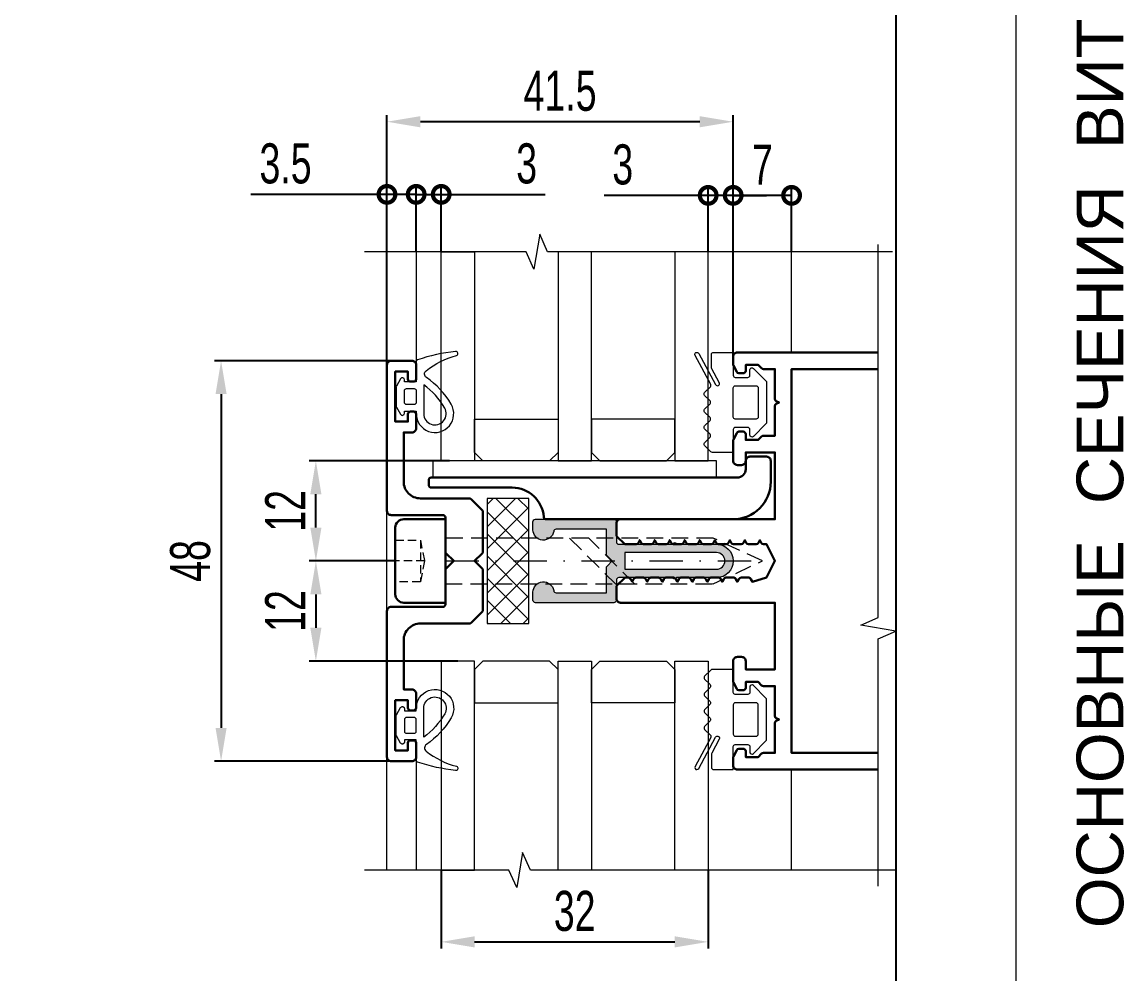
# Model space of a CAD drawing. Extents: x -37 to 8820, y -336 to 478.
# Drawn here: x 7679.5 to 7762.1, y 141.6 to 212.9 of the extents above; entities that cross this region are included whole.
import ezdxf
from ezdxf.enums import TextEntityAlignment as Align

# ---------------------------------------------------------------- set-up
doc = ezdxf.new("R2010")
doc.units = 0
doc.header["$LTSCALE"] = 5
doc.linetypes.add('DASHDOT', pattern=[1, 0.5, -0.25, 0, -0.25])
doc.linetypes.add('HIDDEN', pattern=[0.375, 0.25, -0.125])
doc.layers.get('0').update_dxf_attribs({"linetype": 'CONTINUOUS', "lineweight": 30})
doc.layers.get('DEFPOINTS').update_dxf_attribs({"linetype": 'CONTINUOUS'})
for name, color, linetype, lineweight in [('1', 6, 'DASHDOT', 13), ('2', 3, 'HIDDEN', 13), ('3', 1, 'CONTINUOUS', 20), ('4', 160, 'CONTINUOUS', 18), ('Dimentions', 5, 'CONTINUOUS', 15), ('Glass', 5, 'CONTINUOUS', 20), ('Layer1', 5, 'CONTINUOUS', 15), ('Зигзаг', 1, 'CONTINUOUS', 15), ('Конструкции', 252, 'CONTINUOUS', 20), ('Подкладки', 1, 'CONTINUOUS', 20), ('Текстовый', 7, 'CONTINUOUS', 9), ('Уплотнители', 1, 'CONTINUOUS', 20), ('Штриховка', 1, 'CONTINUOUS', 5)]:
    doc.layers.add(name, color=color, linetype=linetype, lineweight=lineweight)
doc.layers.add('Скрытые', color=14, linetype='CONTINUOUS', plot=False)
doc.styles.add('3', font='RUSS.SHX', dxfattribs={"width": 0.7, "height": 3})
doc.styles.add('Фирм', font='arial.ttf', dxfattribs={"height": 3.5})
doc.dimstyles.new('MX1_6', dxfattribs={"dimtxt": 3, "dimasz": 2.5, "dimexe": 0.5, "dimexo": 0, "dimgap": 0.8, "dimtad": 1, "dimlfac": 1.6, "dimdsep": 46, "dimtxsty": '3', "dimcen": 0, "dimclrd": 256, "dimclre": 256, "dimclrt": 256, "dimaunit": 1, "dimadec": 0, "dimazin": 0, "dimtfac": 1, "dimtmove": 0, "dimatfit": 1, "dimfxl": 1, "dimtvp": 1, "dimtolj": 1, "dimtzin": 0, "dimarcsym": 0})

# ---------------------------------------------------------------- blocks, each defined once
blk = doc.blocks.new('_DotSmall')
at = {"color": 0, "linetype": 'ByBlock', "const_width": 0.5}
blk.add_lwpolyline([(-0.0625, 0, 1), (0.0625, 0, 1)], format="xyb", close=True, dxfattribs=at)
blk = doc.blocks.new('*D1087')
at = {"layer": 'DEFPOINTS', "color": 0, "linetype": 'Continuous', "transparency": 16777216}
for p in [(7732.817, 199.894), (7730.942, 195.667), (7732.817, 187.824)]:
    blk.add_point(p, dxfattribs=at)
at = {"layer": 'Dimentions', "linetype": 'Continuous', "lineweight": -2, "transparency": 16777216}
for p, q in [((7730.942, 199.894), (7723.142, 199.894)), ((7730.942, 195.667), (7730.942, 200.394)), ((7732.817, 199.894), (7730.942, 199.894)), ((7732.817, 187.824), (7732.817, 200.394)), ((7732.817, 199.894), (7735.317, 199.894))]:
    blk.add_line(p, q, dxfattribs=at)
at = {"layer": 'Dimentions', "linetype": 'Continuous', "lineweight": -2, "transparency": 16777216, "xscale": 2.5, "yscale": 2.5, "zscale": 2.5}
blk.add_blockref('_DotSmall', (7730.942, 199.894), dxfattribs=at)
at = {"layer": 'Dimentions', "linetype": 'Continuous', "lineweight": -2, "transparency": 16777216, "xscale": 2.5, "yscale": 2.5, "zscale": 2.5, "rotation": 180}
blk.add_blockref('_DotSmall', (7732.817, 199.894), dxfattribs=at)
at = {"layer": 'Dimentions', "linetype": 'Continuous', "transparency": 16777216, "insert": (7724.542, 202.194), "char_height": 3, "attachment_point": 5, "style": '3'}
blk.add_mtext('\\A1;3', dxfattribs=at)
blk = doc.blocks.new('*D1088')
at = {"layer": 'DEFPOINTS', "color": 0, "linetype": 'Continuous', "transparency": 16777216}
for p in [(7706.879, 205.409), (7732.817, 195.667), (7706.879, 187.199)]:
    blk.add_point(p, dxfattribs=at)
at = {"layer": 'Dimentions', "linetype": 'Continuous', "lineweight": -2, "transparency": 16777216}
for p, q in [((7706.879, 187.199), (7706.879, 205.909)), ((7732.817, 195.667), (7732.817, 205.909)), ((7730.317, 205.409), (7709.379, 205.409))]:
    blk.add_line(p, q, dxfattribs=at)
at = {"layer": 'Dimentions', "linetype": 'Continuous', "transparency": 16777216}
for points in [[(7709.379, 205.825), (7709.379, 204.992), (7706.879, 205.409)], [(7730.317, 205.825), (7730.317, 204.992), (7732.817, 205.409)]]:
    blk.add_solid(points, dxfattribs=at)
at = {"layer": 'Dimentions', "linetype": 'Continuous', "transparency": 16777216, "insert": (7719.848, 207.709), "char_height": 3, "attachment_point": 5, "style": '3'}
blk.add_mtext('\\A1;41.5', dxfattribs=at)
blk = doc.blocks.new('*D1089')
at = {"layer": 'DEFPOINTS', "color": 0, "linetype": 'Continuous', "transparency": 16777216}
for p in [(7710.942, 149.357), (7730.942, 149.357), (7730.942, 143.983)]:
    blk.add_point(p, dxfattribs=at)
at = {"layer": 'Dimentions', "linetype": 'Continuous', "lineweight": -2, "transparency": 16777216}
for p, q in [((7710.942, 149.357), (7710.942, 143.483)), ((7730.942, 149.357), (7730.942, 143.483)), ((7713.442, 143.983), (7728.442, 143.983))]:
    blk.add_line(p, q, dxfattribs=at)
at = {"layer": 'Dimentions', "linetype": 'Continuous', "transparency": 16777216}
for points in [[(7713.442, 144.4), (7713.442, 143.566), (7710.942, 143.983)], [(7728.442, 144.4), (7728.442, 143.566), (7730.942, 143.983)]]:
    blk.add_solid(points, dxfattribs=at)
at = {"layer": 'Dimentions', "linetype": 'Continuous', "transparency": 16777216, "insert": (7720.942, 146.283), "char_height": 3, "attachment_point": 5, "style": '3'}
blk.add_mtext('\\A1;32', dxfattribs=at)
blk = doc.blocks.new('*D1090')
at = {"layer": 'DEFPOINTS', "color": 0, "linetype": 'Continuous', "transparency": 16777216}
for p in [(7710.942, 199.969), (7709.067, 195.667), (7710.942, 195.667)]:
    blk.add_point(p, dxfattribs=at)
at = {"layer": 'Dimentions', "linetype": 'Continuous', "lineweight": -2, "transparency": 16777216}
for p, q in [((7709.067, 199.969), (7706.567, 199.969)), ((7709.067, 195.667), (7709.067, 200.469)), ((7709.067, 199.969), (7710.942, 199.969)), ((7710.942, 195.667), (7710.942, 200.469)), ((7710.942, 199.969), (7718.742, 199.969))]:
    blk.add_line(p, q, dxfattribs=at)
at = {"layer": 'Dimentions', "linetype": 'Continuous', "lineweight": -2, "transparency": 16777216, "xscale": 2.5, "yscale": 2.5, "zscale": 2.5}
blk.add_blockref('_DotSmall', (7709.067, 199.969), dxfattribs=at)
at = {"layer": 'Dimentions', "linetype": 'Continuous', "lineweight": -2, "transparency": 16777216, "xscale": 2.5, "yscale": 2.5, "zscale": 2.5, "rotation": 180}
blk.add_blockref('_DotSmall', (7710.942, 199.969), dxfattribs=at)
at = {"layer": 'Dimentions', "linetype": 'Continuous', "transparency": 16777216, "insert": (7717.342, 202.269), "char_height": 3, "attachment_point": 5, "style": '3'}
blk.add_mtext('\\A1;3', dxfattribs=at)
blk = doc.blocks.new('*D1097')
at = {"layer": 'DEFPOINTS', "color": 0, "linetype": 'Continuous', "transparency": 16777216}
for p in [(7732.817, 199.894), (7732.817, 195.667), (7737.192, 195.667)]:
    blk.add_point(p, dxfattribs=at)
at = {"layer": 'Dimentions', "linetype": 'Continuous', "lineweight": -2, "transparency": 16777216}
for p, q in [((7732.817, 195.667), (7732.817, 200.394)), ((7737.192, 199.894), (7732.817, 199.894)), ((7737.192, 195.667), (7737.192, 200.394))]:
    blk.add_line(p, q, dxfattribs=at)
at = {"layer": 'Dimentions', "linetype": 'Continuous', "lineweight": -2, "transparency": 16777216, "xscale": 2.5, "yscale": 2.5, "zscale": 2.5, "rotation": 180}
blk.add_blockref('_DotSmall', (7732.817, 199.894), dxfattribs=at)
at = {"layer": 'Dimentions', "linetype": 'Continuous', "lineweight": -2, "transparency": 16777216, "xscale": 2.5, "yscale": 2.5, "zscale": 2.5}
blk.add_blockref('_DotSmall', (7737.192, 199.894), dxfattribs=at)
at = {"layer": 'Dimentions', "linetype": 'Continuous', "transparency": 16777216, "insert": (7735.004, 202.194), "char_height": 3, "attachment_point": 5, "style": '3'}
blk.add_mtext('\\A1;7', dxfattribs=at)
blk = doc.blocks.new('*D1099')
at = {"layer": 'DEFPOINTS', "color": 0, "linetype": 'Continuous', "transparency": 16777216}
for p in [(7706.879, 199.969), (7709.067, 196.211), (7706.879, 187.199)]:
    blk.add_point(p, dxfattribs=at)
at = {"layer": 'Dimentions', "linetype": 'Continuous', "lineweight": -2, "transparency": 16777216}
for p, q in [((7706.879, 199.969), (7696.679, 199.969)), ((7706.879, 187.199), (7706.879, 200.469)), ((7709.067, 199.969), (7706.879, 199.969)), ((7709.067, 196.211), (7709.067, 200.469)), ((7709.067, 199.969), (7711.567, 199.969))]:
    blk.add_line(p, q, dxfattribs=at)
at = {"layer": 'Dimentions', "linetype": 'Continuous', "lineweight": -2, "transparency": 16777216, "xscale": 2.5, "yscale": 2.5, "zscale": 2.5}
blk.add_blockref('_DotSmall', (7706.879, 199.969), dxfattribs=at)
at = {"layer": 'Dimentions', "linetype": 'Continuous', "lineweight": -2, "transparency": 16777216, "xscale": 2.5, "yscale": 2.5, "zscale": 2.5, "rotation": 180}
blk.add_blockref('_DotSmall', (7709.067, 199.969), dxfattribs=at)
at = {"layer": 'Dimentions', "linetype": 'Continuous', "transparency": 16777216, "insert": (7699.279, 202.269), "char_height": 3, "attachment_point": 5, "style": '3'}
blk.add_mtext('\\A1;3.5', dxfattribs=at)
blk = doc.blocks.new('*D348')
at = {"layer": 'DEFPOINTS', "color": 0, "transparency": 16777216}
for p in [(7701.552, 180.012), (7711.567, 180.012), (7707.504, 172.512)]:
    blk.add_point(p, dxfattribs=at)
at = {"layer": 'Dimentions', "lineweight": -2, "transparency": 16777216}
for p, q in [((7711.567, 180.012), (7701.052, 180.012)), ((7701.552, 175.012), (7701.552, 177.512)), ((7707.504, 172.512), (7701.052, 172.512))]:
    blk.add_line(p, q, dxfattribs=at)
at = {"layer": 'Dimentions', "transparency": 16777216}
for points in [[(7701.135, 177.512), (7701.969, 177.512), (7701.552, 180.012)], [(7701.135, 175.012), (7701.969, 175.012), (7701.552, 172.512)]]:
    blk.add_solid(points, dxfattribs=at)
at = {"layer": 'Dimentions', "transparency": 16777216, "insert": (7699.252, 176.262), "char_height": 3, "attachment_point": 5, "rotation": 90, "style": '3'}
blk.add_mtext('\\A1;12', dxfattribs=at)
blk = doc.blocks.new('*D349')
at = {"layer": 'DEFPOINTS', "color": 0, "transparency": 16777216}
for p in [(7707.504, 172.512), (7701.552, 165.012), (7712.192, 165.012)]:
    blk.add_point(p, dxfattribs=at)
at = {"layer": 'Dimentions', "lineweight": -2, "transparency": 16777216}
for p, q in [((7707.504, 172.512), (7701.052, 172.512)), ((7701.552, 170.012), (7701.552, 167.512)), ((7712.192, 165.012), (7701.052, 165.012))]:
    blk.add_line(p, q, dxfattribs=at)
at = {"layer": 'Dimentions', "transparency": 16777216}
for points in [[(7701.135, 170.012), (7701.969, 170.012), (7701.552, 172.512)], [(7701.135, 167.512), (7701.969, 167.512), (7701.552, 165.012)]]:
    blk.add_solid(points, dxfattribs=at)
at = {"layer": 'Dimentions', "transparency": 16777216, "insert": (7699.252, 168.762), "char_height": 3, "attachment_point": 5, "rotation": 90, "style": '3'}
blk.add_mtext('\\A1;12', dxfattribs=at)
blk = doc.blocks.new('*D350')
at = {"layer": 'DEFPOINTS', "color": 0, "transparency": 16777216}
for p in [(7707.192, 187.512), (7694.45, 157.512), (7707.192, 157.512)]:
    blk.add_point(p, dxfattribs=at)
at = {"layer": 'Dimentions', "lineweight": -2, "transparency": 16777216}
for p, q in [((7707.192, 187.512), (7693.95, 187.512)), ((7694.45, 185.012), (7694.45, 160.012)), ((7707.192, 157.512), (7693.95, 157.512))]:
    blk.add_line(p, q, dxfattribs=at)
at = {"layer": 'Dimentions', "transparency": 16777216}
for points in [[(7694.034, 185.012), (7694.867, 185.012), (7694.45, 187.512)], [(7694.034, 160.012), (7694.867, 160.012), (7694.45, 157.512)]]:
    blk.add_solid(points, dxfattribs=at)
at = {"layer": 'Dimentions', "transparency": 16777216, "insert": (7692.15, 172.512), "char_height": 3, "attachment_point": 5, "rotation": 90, "style": '3'}
blk.add_mtext('\\A1;48', dxfattribs=at)

msp = doc.modelspace()

# ---------------------------------------------------------------- hatches: boundary and pattern name
at = {"layer": 'Layer1', "linetype": 'Continuous'}
h = msp.add_hatch(dxfattribs=at)
h.set_pattern_fill('NET', color=256, scale=9.375, angle=135, style=0)
h.set_pattern_definition([(135, (8047.2253, 1197.3521), (-0.8286408, -0.8286408), []), (225, (8047.2253, 1197.3521), (0.8286408, -0.8286408), [])])
h.paths.add_polyline_path([(7717.5045, 167.8244), (7717.5045, 177.1994), (7714.3795, 177.1994), (7714.3795, 167.8244)])
at = {"layer": 'Штриховка'}
h = msp.add_hatch(color=256, dxfattribs=at)
h.dxf.hatch_style = 1
edge = h.paths.add_edge_path(flags=16)
edge.add_line((7724.692, 171.8869), (7731.567, 171.8869))
edge.add_arc((7731.567, 172.5119), 0.625, 270, 450)
edge.add_line((7731.567, 173.1369), (7724.692, 173.1369))
edge.add_line((7724.692, 173.1369), (7724.692, 171.8869))
edge = h.paths.add_edge_path()
edge.add_arc((7718.5982, 174.8556), 0.7812, 180, 350.718201, ccw=False)
edge.add_line((7717.817, 174.8556), (7717.817, 175.4494))
edge.add_arc((7718.0045, 175.4494), 0.1875, 90, 180, ccw=False)
edge.add_line((7718.0045, 175.6369), (7723.8795, 175.6369))
edge.add_arc((7723.8795, 175.4494), 0.1875, 0, 90, ccw=False)
edge.add_line((7724.067, 175.4494), (7724.067, 173.9494))
edge.add_arc((7724.2545, 173.9494), 0.1875, 180, 270)
edge.add_line((7724.2545, 173.7619), (7728.317, 173.7619))
edge.add_arc((7728.442, 173.7619), 0.125, 0, 180, ccw=False)
edge.add_line((7728.567, 173.7619), (7731.567, 173.7619))
edge.add_arc((7731.567, 172.5119), 1.25, -90, 90, ccw=False)
edge.add_line((7731.567, 171.2619), (7728.567, 171.2619))
edge.add_arc((7728.442, 171.2619), 0.125, -180, 0, ccw=False)
edge.add_line((7728.317, 171.2619), (7724.2545, 171.2619))
edge.add_arc((7724.2545, 171.0744), 0.1875, 90, 180)
edge.add_line((7724.067, 171.0744), (7724.067, 169.5744))
edge.add_arc((7723.8795, 169.5744), 0.1875, 270, 360, ccw=False)
edge.add_line((7723.8795, 169.3869), (7718.0045, 169.3869))
edge.add_arc((7718.0045, 169.5744), 0.1875, 180, 270, ccw=False)
edge.add_line((7717.817, 169.5744), (7717.817, 170.1681))
edge.add_arc((7718.5982, 170.1681), 0.7812, 9.281799, 180, ccw=False)
edge.add_arc((7719.5543, 170.3244), 0.1875, 189.281799, 270)
edge.add_line((7719.5543, 170.1369), (7723.317, 170.1369))
edge.add_line((7723.317, 170.1369), (7723.317, 171.9967))
edge.add_arc((7723.5045, 171.9967), 0.1875, 135, 180, ccw=False)
edge.add_line((7723.3719, 172.1293), (7723.7545, 172.5119))
edge.add_line((7723.7545, 172.5119), (7723.3719, 172.8945))
edge.add_arc((7723.5045, 173.0271), 0.1875, 180, 225, ccw=False)
edge.add_line((7723.317, 173.0271), (7723.317, 174.8869))
edge.add_line((7723.317, 174.8869), (7719.5543, 174.8869))
edge.add_arc((7719.5543, 174.6994), 0.1875, 90, 170.718201)

# ---------------------------------------------------------------- linework, layer by layer
for points in [[(7709.067, 183.5119, 0.4142136), (7708.8795, 183.6994), (7708.6295, 183.6994, 0.4142136), (7708.442, 183.5119), (7708.442, 182.9494), (7707.5045, 182.9494), (7707.5045, 186.6994), (7708.442, 186.6994), (7708.442, 186.1369, 0.4142136), (7708.6295, 185.9494), (7708.8795, 185.9494, 0.4142136), (7709.067, 186.1369), (7709.067, 187.1994, 0.4142136), (7708.7545, 187.5119), (7707.192, 187.5119, 0.4142136), (7706.8795, 187.1994), (7706.8795, 176.2619, 0.4142136), (7707.192, 175.9494), (7711.067, 175.9494, -0.4142136), (7711.2545, 175.7619), (7711.2545, 173.2146, 0.1989124), (7711.3094, 173.082), (7711.8795, 172.5119), (7711.3094, 171.9418, 0.1989124), (7711.2545, 171.8092), (7711.2545, 169.2619, -0.4142136), (7711.067, 169.0744), (7707.192, 169.0744, 0.4142136), (7706.8795, 168.7619), (7706.8795, 157.8244, 0.4142136), (7707.192, 157.5119), (7708.7545, 157.5119, 0.4142136), (7709.067, 157.8244), (7709.067, 158.8869, 0.4142136), (7708.8795, 159.0744), (7708.6295, 159.0744, 0.4142136), (7708.442, 158.8869), (7708.442, 158.3244), (7707.5045, 158.3244), (7707.5045, 162.0744), (7708.442, 162.0744), (7708.442, 161.5119, 0.4142136), (7708.6295, 161.3244), (7708.8795, 161.3244, 0.4142136), (7709.067, 161.5119), (7709.067, 162.5744, 0.4142136), (7708.7545, 162.8869), (7708.1295, 162.8869), (7708.1295, 166.5744, -0.4142136), (7709.3795, 167.8244), (7713.0518, 167.8244, 0.1989124), (7713.1844, 167.8793), (7714.0121, 168.707, 0.1989124), (7714.067, 168.8396), (7714.067, 171.8092, 0.1989124), (7714.0121, 171.9418), (7713.442, 172.5119), (7714.0121, 173.082, 0.1989124), (7714.067, 173.2146), (7714.067, 176.1842, 0.1989124), (7714.0121, 176.3168), (7713.1844, 177.1445, 0.1989124), (7713.0518, 177.1994), (7709.3795, 177.1994, -0.4142136), (7708.1295, 178.4494), (7708.1295, 182.1369), (7708.7545, 182.1369, 0.4142136), (7709.067, 182.4494)], [(7716.2545, 178.0119), (7710.192, 178.0119, -0.4142136), (7710.0045, 178.1994), (7710.0045, 178.5744, -0.4142136), (7710.192, 178.7619), (7733.1295, 178.7619, 0.4142136), (7733.7545, 179.3869), (7733.7545, 180.0119, -0.4142136), (7734.067, 180.3244), (7735.317, 180.3244, -0.4142136), (7735.6295, 180.0119), (7735.6295, 178.4494, -0.4142136), (7732.817, 175.6369), (7718.8101, 175.6369, -0.3929223), (7718.6231, 175.8107, 0.3929223)]]:
    msp.add_lwpolyline(points, format="xyb", close=True)
msp.add_lwpolyline([(7743.6821, 156.8869), (7733.1295, 156.8869, -0.4142136), (7732.817, 157.1994), (7732.817, 157.7801, -0.1164338), (7732.8368, 157.864), (7733.0777, 158.3457, -0.284079), (7733.2454, 158.4494), (7733.567, 158.4494, -0.4142136), (7733.7545, 158.2619), (7733.7545, 157.8244), (7734.692, 157.8244), (7734.9496, 158.082, -0.1989124), (7735.0821, 158.1369), (7735.942, 158.1369), (7735.942, 160.3648, -0.284079), (7736.0456, 160.5325), (7736.2545, 160.6369), (7736.0456, 160.7413, -0.284079), (7735.942, 160.909), (7735.942, 163.1369), (7735.0821, 163.1369, -0.1989124), (7734.9496, 163.1918), (7734.692, 163.4494), (7733.7545, 163.4494), (7733.7545, 163.0119, -0.4142136), (7733.567, 162.8244), (7733.2454, 162.8244, -0.284079), (7733.0777, 162.928), (7732.8368, 163.4098, -0.1164338), (7732.817, 163.4937), (7732.817, 165.0119, -0.4142136), (7733.1295, 165.3244), (7733.442, 165.3244, -0.4142136), (7733.7545, 165.0119), (7733.7545, 164.3869), (7735.942, 164.3869), (7735.942, 169.3869), (7724.3795, 169.3869, -0.4142136), (7724.067, 169.6994), (7724.067, 170.5592, -0.1989124), (7724.1219, 170.6918), (7724.6371, 171.207, -0.1989124), (7724.7696, 171.2619), (7724.9823, 171.2619, -0.284079), (7725.15, 171.1582), (7725.2545, 170.9494), (7725.3589, 171.1582, -0.284079), (7725.5266, 171.2619), (7726.1073, 171.2619, -0.284079), (7726.275, 171.1582), (7726.3795, 170.9494), (7726.4839, 171.1582, -0.284079), (7726.6516, 171.2619), (7727.2323, 171.2619, -0.284079), (7727.4, 171.1582), (7727.5045, 170.9494), (7727.6089, 171.1582, -0.284079), (7727.7766, 171.2619), (7728.3573, 171.2619, -0.284079), (7728.525, 171.1582), (7728.6295, 170.9494), (7728.7339, 171.1582, -0.284079), (7728.9016, 171.2619), (7729.4823, 171.2619, -0.284079), (7729.65, 171.1582), (7729.7545, 170.9494), (7729.8589, 171.1582, -0.284079), (7730.0266, 171.2619), (7730.6073, 171.2619, -0.284079), (7730.775, 171.1582), (7730.8795, 170.9494), (7730.9839, 171.1582, -0.284079), (7731.1516, 171.2619), (7731.7323, 171.2619, -0.284079), (7731.9, 171.1582), (7732.0045, 170.9494), (7732.1089, 171.1582, -0.284079), (7732.2766, 171.2619), (7732.8573, 171.2619, -0.284079), (7733.025, 171.1582), (7733.1295, 170.9494), (7733.2339, 171.1582, -0.284079), (7733.4016, 171.2619), (7733.9823, 171.2619, -0.284079), (7734.15, 171.1582), (7734.2545, 170.9494), (7735.317, 171.2619), (7735.942, 172.5119), (7735.317, 173.7619), (7735.0891, 173.7619, -0.284079), (7734.9214, 173.8655), (7734.817, 174.0744), (7734.7125, 173.8655, -0.284079), (7734.5448, 173.7619), (7733.9641, 173.7619, -0.284079), (7733.7964, 173.8655), (7733.692, 174.0744), (7733.5875, 173.8655, -0.284079), (7733.4198, 173.7619), (7732.8391, 173.7619, -0.284079), (7732.6714, 173.8655), (7732.567, 174.0744), (7732.4625, 173.8655, -0.284079), (7732.2948, 173.7619), (7731.7141, 173.7619, -0.284079), (7731.5464, 173.8655), (7731.442, 174.0744), (7731.3375, 173.8655, -0.284079), (7731.1698, 173.7619), (7730.5891, 173.7619, -0.284079), (7730.4214, 173.8655), (7730.317, 174.0744), (7730.2125, 173.8655, -0.284079), (7730.0448, 173.7619), (7729.4641, 173.7619, -0.284079), (7729.2964, 173.8655), (7729.192, 174.0744), (7729.0875, 173.8655, -0.284079), (7728.9198, 173.7619), (7728.3391, 173.7619, -0.284079), (7728.1714, 173.8655), (7728.067, 174.0744), (7727.9625, 173.8655, -0.284079), (7727.7948, 173.7619), (7727.2141, 173.7619, -0.284079), (7727.0464, 173.8655), (7726.942, 174.0744), (7726.8375, 173.8655, -0.284079), (7726.6698, 173.7619), (7726.0891, 173.7619, -0.284079), (7725.9214, 173.8655), (7725.817, 174.0744), (7725.7125, 173.8655, -0.284079), (7725.5448, 173.7619), (7724.7696, 173.7619, -0.1989124), (7724.6371, 173.8168), (7724.1219, 174.332, -0.1989124), (7724.067, 174.4646), (7724.067, 175.3244, -0.4142136), (7724.3795, 175.6369), (7735.942, 175.6369), (7735.942, 180.6369), (7733.7545, 180.6369), (7733.7545, 180.0119, -0.4142136), (7733.442, 179.6994), (7733.1295, 179.6994, -0.4142136), (7732.817, 180.0119), (7732.817, 181.5301, -0.1164338), (7732.8368, 181.614), (7733.0777, 182.0957, -0.284079), (7733.2454, 182.1994), (7733.567, 182.1994, -0.4142136), (7733.7545, 182.0119), (7733.7545, 181.5744), (7734.692, 181.5744), (7734.9496, 181.832, -0.1989124), (7735.0821, 181.8869), (7735.942, 181.8869), (7735.942, 184.1148, -0.284079), (7736.0456, 184.2825), (7736.2545, 184.3869), (7736.0456, 184.4913, -0.284079), (7735.942, 184.659), (7735.942, 186.8869), (7735.0821, 186.8869, -0.1989124), (7734.9496, 186.9418), (7734.692, 187.1994), (7733.7545, 187.1994), (7733.7545, 186.7619, -0.4142136), (7733.567, 186.5744), (7733.2454, 186.5744, -0.284079), (7733.0777, 186.678), (7732.8368, 187.1598, -0.1164338), (7732.817, 187.2437), (7732.817, 187.8244, -0.4142136), (7733.1295, 188.1369), (7743.6821, 188.1369)], format="xyb")
msp.add_lwpolyline([(7743.6821, 158.1369), (7737.192, 158.1369), (7737.192, 186.8869), (7743.6821, 186.8869)])
at = {"ltscale": 5}
msp.add_lwpolyline([(7708.1295, 175.6369), (7711.2545, 175.6369), (7711.2545, 169.3869), (7708.1295, 169.3869, -0.4142136), (7707.5045, 170.0119), (7707.5045, 175.0119, -0.4142136)], format="xyb", close=True, dxfattribs=at)
at = {"layer": '1'}
msp.add_line((7711.2545, 172.5119), (7735.0045, 172.5119), dxfattribs=at)
at = {"layer": '2', "linetype": 'HIDDEN', "ltscale": 0.5}
msp.add_line((7709.692, 172.5119), (7707.5045, 172.5119), dxfattribs=at)
at = {"layer": '2'}
for points in [[(7711.2545, 170.7931), (7731.3186, 170.7931), (7735.0045, 172.5119), (7731.3186, 174.2306), (7711.2545, 174.2306)], [(7720.5577, 174.2306), (7723.9952, 170.7931), (7725.4275, 170.7931), (7721.99, 174.2306)]]:
    msp.add_lwpolyline(points, close=True, dxfattribs=at)
at = {"layer": '2', "linetype": 'HIDDEN', "ltscale": 0.5}
for points in [[(7707.5045, 174.0744), (7709.3795, 174.0744), (7709.3795, 170.9494), (7707.5045, 170.9494)], [(7709.3795, 174.0744), (7709.692, 172.5119), (7709.3795, 170.9494)]]:
    msp.add_lwpolyline(points, dxfattribs=at)
at = {"layer": '3'}
for points in [[(7712.0203, 188.1986, 0.0585144), (7709.1722, 187.5743, 0.3198023), (7709.067, 187.4266), (7709.067, 185.9181), (7708.192, 185.9181), (7708.192, 186.0744, 0.767327), (7707.9004, 186.1525), (7707.5879, 185.6113, 0.1316525), (7707.567, 185.5331), (7707.567, 184.1157, 0.1316525), (7707.5879, 184.0375), (7707.9004, 183.4963, 0.767327), (7708.192, 183.5744), (7708.192, 183.7306), (7709.067, 183.7306), (7709.067, 183.5431, 1.3063117), (7711.6878, 184.2518, 0.1106677), (7709.8276, 186.2543, -0.5052068), (7709.8108, 186.7571, -0.1024097), (7712.076, 187.8922, 0.9223452)], [(7709.067, 185.2619), (7709.067, 184.3869, -0.4142136), (7708.9107, 184.2306), (7708.3482, 184.2306, -0.4142136), (7708.192, 184.3869), (7708.192, 185.2619, -0.4142136), (7708.3482, 185.4181), (7708.9107, 185.4181, -0.4142136)], [(7709.6295, 183.5431, 1.3063117), (7711.202, 183.9684, 0.1041186), (7709.6295, 185.7056)], [(7712.0203, 156.8252, -0.0585144), (7709.1722, 157.4495, -0.3198023), (7709.067, 157.5972), (7709.067, 159.1056), (7708.192, 159.1056), (7708.192, 158.9494, -0.767327), (7707.9004, 158.8713), (7707.5879, 159.4125, -0.1316525), (7707.567, 159.4907), (7707.567, 160.9081, -0.1316525), (7707.5879, 160.9863), (7707.9004, 161.5275, -0.767327), (7708.192, 161.4494), (7708.192, 161.2931), (7709.067, 161.2931), (7709.067, 161.4806, -1.3063117), (7711.6878, 160.772, -0.1106677), (7709.8276, 158.7695, 0.5052068), (7709.8108, 158.2667, 0.1024097), (7712.076, 157.1316, -0.9223452)], [(7709.6295, 161.4806, -1.3063117), (7711.202, 161.0554, -0.1041186), (7709.6295, 159.3181)], [(7709.067, 159.7619), (7709.067, 160.6369, 0.4142136), (7708.9107, 160.7931), (7708.3482, 160.7931, 0.4142136), (7708.192, 160.6369), (7708.192, 159.7619, 0.4142136), (7708.3482, 159.6056), (7708.9107, 159.6056, 0.4142136)]]:
    msp.add_lwpolyline(points, format="xyb", close=True, dxfattribs=at)
at = {"layer": '4'}
for points in [[(7713.442, 195.6671), (7713.442, 180.0119), (7710.942, 180.0119), (7710.942, 195.6671)], [(7713.442, 149.3567), (7713.442, 165.0119), (7710.942, 165.0119), (7710.942, 149.3567)]]:
    msp.add_lwpolyline(points, close=True, dxfattribs=at)
at = {"layer": 'Dimentions', "linetype": 'Continuous'}
msp.add_line((7754, 297), (7754, 0), dxfattribs=at)
at = {"layer": 'Glass'}
for points in [[(7719.692, 195.6671), (7719.692, 180.0119), (7722.192, 180.0119), (7722.192, 195.6671)], [(7728.442, 195.6671), (7728.442, 180.0119), (7730.942, 180.0119), (7730.942, 195.6671)], [(7719.067, 180.0119), (7714.067, 180.0119), (7713.442, 180.6369), (7713.442, 183.1369), (7719.692, 183.1369), (7719.692, 180.6369)], [(7722.817, 180.0119), (7727.817, 180.0119), (7728.442, 180.6369), (7728.442, 183.1369), (7722.192, 183.1369), (7722.192, 180.6369)], [(7719.067, 165.0119), (7714.067, 165.0119), (7713.442, 164.3869), (7713.442, 161.8869), (7719.692, 161.8869), (7719.692, 164.3869)], [(7719.692, 149.3567), (7719.692, 165.0119), (7722.192, 165.0119), (7722.192, 149.3567)], [(7722.817, 165.0119), (7727.817, 165.0119), (7728.442, 164.3869), (7728.442, 161.8869), (7722.192, 161.8869), (7722.192, 164.3869)], [(7728.442, 149.3567), (7728.442, 165.0119), (7730.942, 165.0119), (7730.942, 149.3567)]]:
    msp.add_lwpolyline(points, close=True, dxfattribs=at)
at = {"layer": 'Layer1', "linetype": 'Continuous'}
msp.add_lwpolyline([(7717.5045, 167.8244), (7717.5045, 177.1994), (7714.3795, 177.1994), (7714.3795, 167.8244)], close=True, dxfattribs=at)
at = {"layer": 'Зигзаг'}
for points in [[(7744.7426, 195.6671), (7718.9048, 195.6671), (7718.324, 196.985), (7717.8884, 194.3723), (7717.3059, 195.6671), (7705.192, 195.6671)], [(7743.6821, 148.1601), (7743.6821, 166.6851), (7745, 167.2659), (7742.3873, 167.7016), (7743.6821, 168.2841), (7743.6821, 196.2107)], [(7744.9628, 149.3567), (7717.6195, 149.3567), (7717.0386, 150.6746), (7716.603, 148.0619), (7716.0205, 149.3567), (7705.192, 149.3567)]]:
    msp.add_lwpolyline(points, dxfattribs=at)
at = {"layer": 'Конструкции'}
for p, q in [((7737.192, 188.1369), (7737.192, 195.6671)), ((7737.192, 149.3567), (7737.192, 156.8869))]:
    msp.add_line(p, q, dxfattribs=at)
for points in [[(7706.8795, 149.3567), (7706.8795, 195.6671)], [(7709.067, 195.6671), (7709.067, 187.3253)], [(7709.067, 157.9985), (7709.067, 149.3567)]]:
    msp.add_lwpolyline(points, dxfattribs=at)
at = {"layer": 'Подкладки'}
msp.add_lwpolyline([(7731.567, 180.0119), (7710.317, 180.0119), (7710.317, 178.7619), (7731.567, 178.7619)], close=True, dxfattribs=at)
for points in [[(7719.3692, 174.7296, -0.9221128), (7717.817, 174.8556), (7717.817, 175.4494, -0.4142136), (7718.0045, 175.6369), (7723.8795, 175.6369, -0.4142136), (7724.067, 175.4494), (7724.067, 173.9494, 0.4142136), (7724.2545, 173.7619), (7728.317, 173.7619, -1), (7728.567, 173.7619), (7731.567, 173.7619, -1), (7731.567, 171.2619), (7728.567, 171.2619, -1), (7728.317, 171.2619), (7724.2545, 171.2619, 0.4142136), (7724.067, 171.0744), (7724.067, 169.5744, -0.4142136), (7723.8795, 169.3869), (7718.0045, 169.3869, -0.4142136), (7717.817, 169.5744), (7717.817, 170.1681, -0.9221128), (7719.3692, 170.2942, 0.3675232), (7719.5543, 170.1369), (7723.317, 170.1369), (7723.317, 171.9967, -0.1989124), (7723.3719, 172.1293), (7723.7545, 172.5119), (7723.3719, 172.8945, -0.1989124), (7723.317, 173.0271), (7723.317, 174.8869), (7719.5543, 174.8869, 0.3675232)], [(7724.692, 171.8869), (7731.567, 171.8869, 1), (7731.567, 173.1369), (7724.692, 173.1369)]]:
    msp.add_lwpolyline(points, format="xyb", close=True, dxfattribs=at)
at = {"layer": 'Скрытые', "linetype": 'Continuous'}
msp.add_lwpolyline([(7580, 10), (7580, 287), (7745, 287), (7745, 10)], close=True, dxfattribs=at)
at = {"layer": 'Уплотнители'}
for points in [[(7731.7778, 185.8677), (7731.2109, 186.9127, -0.1249127), (7731.192, 186.9872), (7731.192, 187.9806, -0.4142136), (7731.3482, 188.1369), (7732.817, 188.1369), (7732.817, 186.4181, 0.4142136), (7732.9732, 186.2619), (7733.9107, 186.2619, 0.4142136), (7734.067, 186.4181), (7734.067, 186.8244, -0.6685867), (7734.3338, 186.9348), (7735.2713, 185.9951, -0.1986192), (7735.317, 185.8848), (7735.317, 182.889, -0.1986192), (7735.2713, 182.7787), (7734.3338, 181.839, -0.6685867), (7734.067, 181.9494), (7734.067, 182.3556, 0.4142136), (7733.9107, 182.5119), (7732.9732, 182.5119, 0.4142136), (7732.817, 182.3556), (7732.817, 180.6369), (7731.2567, 180.6369, -0.1989124), (7731.1462, 180.6827), (7730.6775, 181.1514, -0.4142136), (7730.6775, 181.3724), (7731.0815, 181.7764, 0.4142136), (7731.0815, 181.9974), (7730.6775, 182.4014, -0.4142136), (7730.6775, 182.6224), (7731.0815, 183.0264, 0.4142136), (7731.0815, 183.2474), (7730.6775, 183.6514, -0.4142136), (7730.6775, 183.8724), (7731.0815, 184.2764, 0.4142136), (7731.0815, 184.4974), (7730.6775, 184.9014, -0.4142136), (7730.6775, 185.1224), (7731.1095, 185.5544, 0.3320761), (7731.1364, 185.7394), (7729.9609, 187.9061, -1), (7730.2356, 188.0552), (7731.5032, 185.7186, 1)], [(7734.692, 185.4806), (7734.692, 183.2931, -0.4142136), (7734.5357, 183.1369), (7732.9732, 183.1369, -0.4142136), (7732.817, 183.2931), (7732.817, 185.4806, -0.4142136), (7732.9732, 185.6369), (7734.5357, 185.6369, -0.4142136)], [(7731.7778, 159.1561), (7731.2109, 158.1111, 0.1249127), (7731.192, 158.0366), (7731.192, 157.0431, 0.4142136), (7731.3482, 156.8869), (7732.817, 156.8869), (7732.817, 158.6056, -0.4142136), (7732.9732, 158.7619), (7733.9107, 158.7619, -0.4142136), (7734.067, 158.6056), (7734.067, 158.1994, 0.6685867), (7734.3338, 158.089), (7735.2713, 159.0287, 0.1986192), (7735.317, 159.139), (7735.317, 162.1348, 0.1986192), (7735.2713, 162.2451), (7734.3338, 163.1848, 0.6685867), (7734.067, 163.0744), (7734.067, 162.6681, -0.4142136), (7733.9107, 162.5119), (7732.9732, 162.5119, -0.4142136), (7732.817, 162.6681), (7732.817, 164.3869), (7731.2567, 164.3869, 0.1989124), (7731.1462, 164.3411), (7730.6775, 163.8724, 0.4142136), (7730.6775, 163.6514), (7731.0815, 163.2474, -0.4142136), (7731.0815, 163.0264), (7730.6775, 162.6224, 0.4142136), (7730.6775, 162.4014), (7731.0815, 161.9974, -0.4142136), (7731.0815, 161.7764), (7730.6775, 161.3724, 0.4142136), (7730.6775, 161.1514), (7731.0815, 160.7474, -0.4142136), (7731.0815, 160.5264), (7730.6775, 160.1224, 0.4142136), (7730.6775, 159.9014), (7731.1095, 159.4694, -0.3320761), (7731.1364, 159.2844), (7729.9609, 157.1177, 1), (7730.2356, 156.9686), (7731.5032, 159.3052, -1)], [(7734.692, 159.5431), (7734.692, 161.7306, 0.4142136), (7734.5357, 161.8869), (7732.9732, 161.8869, 0.4142136), (7732.817, 161.7306), (7732.817, 159.5431, 0.4142136), (7732.9732, 159.3869), (7734.5357, 159.3869, 0.4142136)]]:
    msp.add_lwpolyline(points, format="xyb", close=True, dxfattribs=at)

# ---------------------------------------------------------------- texts
at = {"layer": 'Текстовый', "style": 'Фирм'}
msp.add_text('ОСНОВНЫЕ  СЕЧЕНИЯ  ВИТРАЖА', height=3.5, rotation=90, dxfattribs=at).set_placement((7762.0431, 186.2205), align=Align.CENTER)

# ---------------------------------------------------------------- dimensions: what is measured, and where the dimension line sits
at = {"layer": 'Dimentions', "linetype": 'Continuous'}
for base, p1, p2, picture, middle in [((7706.8795, 205.4087), (7732.817, 195.6671), (7706.8795, 187.1994), '*D1088', (7719.8482, 207.7087)), ((7730.942, 143.983), (7710.942, 149.3567), (7730.942, 149.3567), '*D1089', (7720.942, 146.283))]:
    dim = msp.add_linear_dim(base=base, p1=p1, p2=p2, dimstyle='MX1_6', dxfattribs=at)
    dim.commit()
    dim.dimension.update_dxf_attribs({"geometry": picture, "text_midpoint": middle})
for base, p1, p2, override, picture, middle in [((7706.8795, 199.9691), (7709.067, 196.2109), (7706.8795, 187.1994), {"dimdec": 1, "dimblk1": 'DotSmall', "dimblk2": 'DotSmall', "dimsah": 1}, '*D1099', (7699.2795, 202.2691)), ((7710.942, 199.9691), (7709.067, 195.6671), (7710.942, 195.6671), {"dimdec": 0, "dimblk1": 'DotSmall', "dimblk2": 'DotSmall', "dimsah": 1}, '*D1090', (7717.342, 202.2691)), ((7732.817, 199.894), (7737.192, 195.6671), (7732.817, 195.6671), {"dimdec": 0, "dimblk1": 'DotSmall', "dimblk2": 'DotSmall', "dimsah": 1}, '*D1097', (7735.0045, 202.194))]:
    dim = msp.add_linear_dim(base=base, p1=p1, p2=p2, dimstyle='MX1_6', override=override, dxfattribs=at)
    dim.commit()
    dim.dimension.update_dxf_attribs({"geometry": picture, "text_midpoint": middle})
dim = msp.add_linear_dim(base=(7732.817, 199.894), p1=(7730.942, 195.6671), p2=(7732.817, 187.8244), dimstyle='MX1_6', override={"dimdec": 0, "dimblk1": 'DotSmall', "dimblk2": 'DotSmall', "dimsah": 1}, dxfattribs=at)
dim.commit()
dim.dimension.update_dxf_attribs({"geometry": '*D1087', "text_midpoint": (7724.542, 199.894), "dimtype": 160})
at = {"layer": 'Dimentions'}
for base, p1, p2, angle, picture, middle in [((7694.4503, 157.5119), (7707.192, 187.5119), (7707.192, 157.5119), 90, '*D350', (7692.1503, 172.5119)), ((7701.5519, 180.0119), (7707.5045, 172.5119), (7711.567, 180.0119), 90, '*D348', (7699.2519, 176.2619)), ((7701.5519, 165.0119), (7707.5045, 172.5119), (7712.192, 165.0119), 270, '*D349', (7699.2519, 168.7619))]:
    dim = msp.add_linear_dim(base=base, p1=p1, p2=p2, angle=angle, dimstyle='MX1_6', dxfattribs=at)
    dim.commit()
    dim.dimension.update_dxf_attribs({"geometry": picture, "text_midpoint": middle})

doc.saveas('drawing.dxf')
